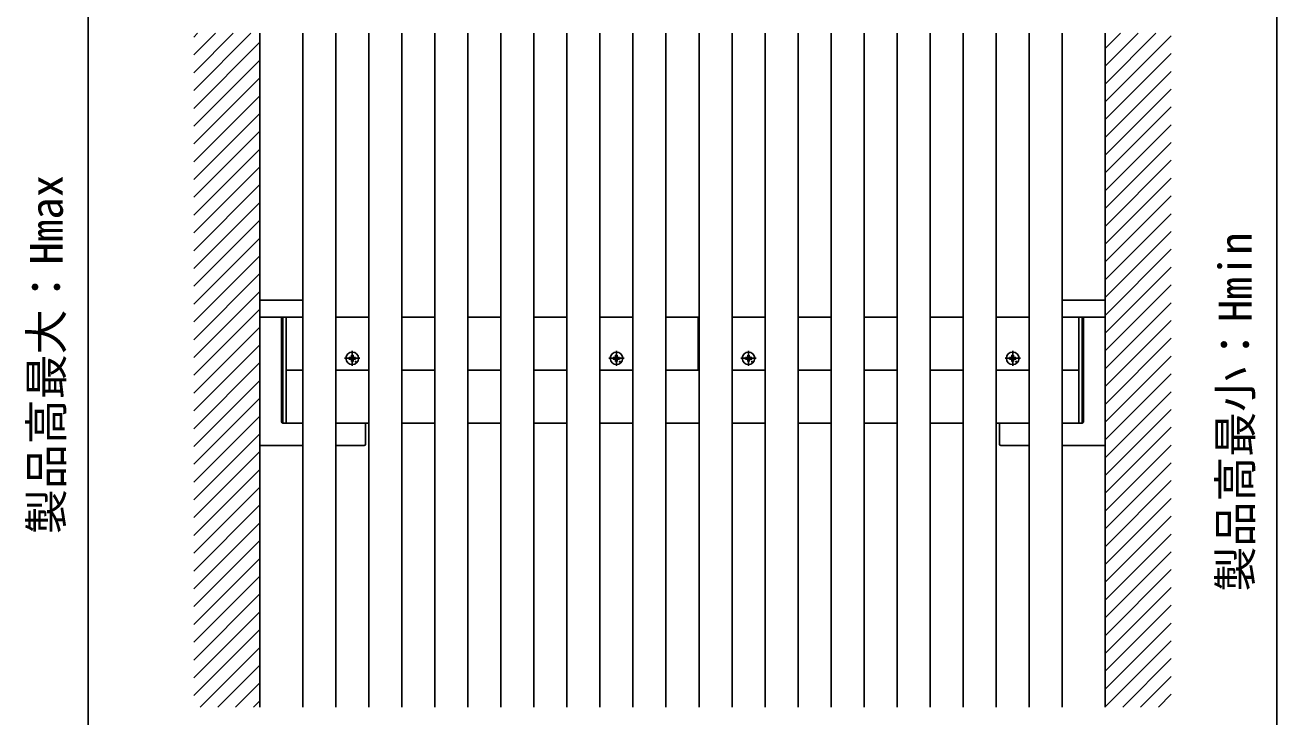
# Model space of a CAD drawing. Units: millimetres, scale not verified. Extents: x -1750 to 1750, y -2608 to 2592.
# Drawn here: x -410 to 538, y 719 to 1243 of the extents above; entities that cross this region are included whole.
import ezdxf
from ezdxf.enums import TextEntityAlignment as Align

# ---------------------------------------------------------------- set-up
doc = ezdxf.new("R2010")
doc.units = ezdxf.units.MM
doc.header["$LTSCALE"] = 14
for name, color, linetype in [('0-3_YKK_12', 2, 'Continuous'), ('0-4_YKK_13', 4, 'Continuous'), ('0-5_YKK_D', 6, 'Continuous'), ('0-7_YSS_K', 3, 'Continuous')]:
    doc.layers.add(name, color=color, linetype=linetype)
doc.styles.add('ＭＳ ゴシック', font='')
doc.styles.get('ＭＳ ゴシック').set_extended_font_data('MS Gothic')

msp = doc.modelspace()

# ---------------------------------------------------------------- linework, layer by layer
at = {"layer": '0-3_YKK_12'}
for p, q in [((-199.5, 726.5), (-199.5, 1236.5)), ((-174.5, 726.5), (-174.5, 1236.5)), ((-149.5, 726.5), (-149.5, 1236.5)), ((-124.5, 726.5), (-124.5, 1236.5)), ((-99.5, 726.5), (-99.5, 1236.5)), ((-74.5, 726.5), (-74.5, 1236.5)), ((-49.5, 726.5), (-49.5, 1236.5)), ((-24.5, 726.5), (-24.5, 1236.5)), ((0.5, 726.5), (0.5, 1236.5)), ((25.5, 726.5), (25.5, 1236.5)), ((50.5, 726.5), (50.5, 1236.5)), ((75.5, 726.5), (75.5, 1236.5)), ((100.5, 726.5), (100.5, 1236.5)), ((125.5, 726.5), (125.5, 1236.5)), ((150.5, 726.5), (150.5, 1236.5)), ((175.5, 726.5), (175.5, 1236.5)), ((200.5, 726.5), (200.5, 1236.5)), ((225.5, 726.5), (225.5, 1236.5)), ((250.5, 726.5), (250.5, 1236.5)), ((275.5, 726.5), (275.5, 1236.5)), ((300.5, 726.5), (300.5, 1236.5)), ((325.5, 726.5), (325.5, 1236.5)), ((350.5, 726.5), (350.5, 1236.5)), ((375.5, 726.5), (375.5, 1236.5)), ((-212, 1021.5), (-199.5, 1021.5)), ((-174.5, 1021.5), (-149.5, 1021.5)), ((-124.5, 1021.5), (-99.5, 1021.5)), ((-74.5, 1021.5), (-49.5, 1021.5)), ((-24.5, 1021.5), (0.5, 1021.5)), ((25.5, 1021.5), (50.5, 1021.5)), ((75.5, 1021.5), (100.5, 1021.5)), ((99.9, 1021.5), (99.9, 981.5)), ((125.5, 1021.5), (150.5, 1021.5)), ((175.5, 1021.5), (200.5, 1021.5)), ((225.5, 1021.5), (250.5, 1021.5)), ((275.5, 1021.5), (300.5, 1021.5)), ((325.5, 1021.5), (350.5, 1021.5)), ((375.5, 1021.5), (388, 1021.5)), ((-212, 981.5), (-199.5, 981.5)), ((-174.5, 981.5), (-149.5, 981.5)), ((-124.5, 981.5), (-99.5, 981.5)), ((-74.5, 981.5), (-49.5, 981.5)), ((-24.5, 981.5), (0.5, 981.5)), ((25.5, 981.5), (50.5, 981.5)), ((75.5, 981.5), (100.5, 981.5)), ((125.5, 981.5), (150.5, 981.5)), ((175.5, 981.5), (200.5, 981.5)), ((225.5, 981.5), (250.5, 981.5)), ((275.5, 981.5), (300.5, 981.5)), ((325.5, 981.5), (350.5, 981.5)), ((375.5, 981.5), (388, 981.5)), ((-212, 941.5), (-199.5, 941.5)), ((-174.5, 941.5), (-149.5, 941.5)), ((-124.5, 941.5), (-99.5, 941.5)), ((-74.5, 941.5), (-49.5, 941.5)), ((-24.5, 941.5), (0.5, 941.5)), ((25.5, 941.5), (50.5, 941.5)), ((75.5, 941.5), (100.5, 941.5)), ((125.5, 941.5), (150.5, 941.5)), ((175.5, 941.5), (200.5, 941.5)), ((225.5, 941.5), (250.5, 941.5)), ((275.5, 941.5), (300.5, 941.5)), ((325.5, 941.5), (350.5, 941.5))]:
    msp.add_line(p, q, dxfattribs=at)
at = {"layer": '0-4_YKK_13'}
for p, q in [((-232, 1034.5), (-199.5, 1034.5)), ((-232, 1033.56), (-232, 1034.5)), ((-232, 1021.5), (-232, 1033.56)), ((408, 1034.5), (375.5, 1034.5)), ((408, 1033.56), (408, 1034.5)), ((408, 1021.5), (408, 1033.56)), ((-199.5, 1021.5), (-232, 1021.5)), ((-214.5, 942.12), (-214.5, 1020.88)), ((375.5, 1021.5), (408, 1021.5)), ((390.5, 942.12), (390.5, 1020.88)), ((-162, 996.23), (-162, 984.76)), ((38, 996.23), (38, 984.76)), ((138, 996.23), (138, 984.76)), ((338, 996.23), (338, 984.76)), ((-156.26, 990.5), (-167.73, 990.5)), ((-164.38, 991.09), (-163.34, 991.11)), ((-164.37, 989.91), (-163.34, 989.89)), ((-163.34, 991.11), (-162.73, 991.23)), ((-163.34, 989.89), (-162.73, 989.77)), ((-162.61, 991.84), (-162.73, 991.23)), ((-162.61, 989.16), (-162.73, 989.77)), ((-162.59, 992.88), (-162.61, 991.84)), ((-162.59, 988.12), (-162.61, 989.16)), ((-161.41, 992.88), (-161.39, 991.84)), ((-161.41, 988.12), (-161.39, 989.16)), ((-161.39, 991.84), (-161.27, 991.23)), ((-161.39, 989.16), (-161.27, 989.77)), ((-160.66, 991.11), (-161.27, 991.23)), ((-160.66, 989.89), (-161.27, 989.77)), ((-159.62, 991.09), (-160.66, 991.11)), ((-159.62, 989.91), (-160.66, 989.89)), ((43.74, 990.5), (32.27, 990.5)), ((35.62, 991.09), (36.66, 991.11)), ((35.63, 989.91), (36.66, 989.89)), ((36.66, 991.11), (37.27, 991.23)), ((36.66, 989.89), (37.27, 989.77)), ((37.39, 991.84), (37.27, 991.23)), ((37.39, 989.16), (37.27, 989.77)), ((37.41, 992.88), (37.39, 991.84)), ((37.41, 988.12), (37.39, 989.16)), ((38.59, 992.88), (38.61, 991.84)), ((38.59, 988.12), (38.61, 989.16)), ((38.61, 991.84), (38.73, 991.23)), ((38.61, 989.16), (38.73, 989.77)), ((39.34, 991.11), (38.73, 991.23)), ((39.34, 989.89), (38.73, 989.77)), ((40.38, 991.09), (39.34, 991.11)), ((40.38, 989.91), (39.34, 989.89)), ((143.74, 990.5), (132.27, 990.5)), ((135.62, 991.09), (136.66, 991.11)), ((135.63, 989.91), (136.66, 989.89)), ((136.66, 991.11), (137.27, 991.23)), ((136.66, 989.89), (137.27, 989.77)), ((137.39, 991.84), (137.27, 991.23)), ((137.39, 989.16), (137.27, 989.77)), ((137.41, 992.88), (137.39, 991.84)), ((137.41, 988.12), (137.39, 989.16)), ((138.59, 992.88), (138.61, 991.84)), ((138.59, 988.12), (138.61, 989.16)), ((138.61, 991.84), (138.73, 991.23)), ((138.61, 989.16), (138.73, 989.77)), ((139.34, 991.11), (138.73, 991.23)), ((139.34, 989.89), (138.73, 989.77)), ((140.38, 991.09), (139.34, 991.11)), ((140.38, 989.91), (139.34, 989.89)), ((343.74, 990.5), (332.27, 990.5)), ((335.62, 991.09), (336.66, 991.11)), ((335.63, 989.91), (336.66, 989.89)), ((336.66, 991.11), (337.27, 991.23)), ((336.66, 989.89), (337.27, 989.77)), ((337.39, 991.84), (337.27, 991.23)), ((337.39, 989.16), (337.27, 989.77)), ((337.41, 992.88), (337.39, 991.84)), ((337.41, 988.12), (337.39, 989.16)), ((338.59, 992.88), (338.61, 991.84)), ((338.59, 988.12), (338.61, 989.16)), ((338.61, 991.84), (338.73, 991.23)), ((338.61, 989.16), (338.73, 989.77)), ((339.34, 991.11), (338.73, 991.23)), ((339.34, 989.89), (338.73, 989.77)), ((340.38, 991.09), (339.34, 991.11)), ((340.38, 989.91), (339.34, 989.89)), ((-199.5, 941.5), (-214.5, 941.5)), ((-212, 941.5), (-214.03, 941.62)), ((-212, 942), (-212, 941.5)), ((-153, 941.5), (-174.5, 941.5)), ((-152, 925.5), (-152, 940.5)), ((328, 925.5), (328, 940.5)), ((329, 941.5), (350.5, 941.5)), ((375.5, 941.5), (390.5, 941.5)), ((388, 942), (388, 941.5)), ((388, 941.5), (390.03, 941.62)), ((-232, 925.5), (-232, 924.5)), ((-232, 924.5), (-199.5, 924.5)), ((-174.5, 924.5), (-153, 924.5)), ((350.5, 924.5), (329, 924.5)), ((408, 924.5), (375.5, 924.5)), ((408, 925.5), (408, 924.5))]:
    msp.add_line(p, q, dxfattribs=at)
for points in [[(-232, 925.5), (-232, 1021.5), (-216.5, 1021.5)], [(-215.5, 942.5), (-215.5, 1021.5), (-216.5, 1021.5)], [(-214.03, 1021.38), (-212, 1021.5), (-212, 1021), (-212, 942)], [(390.03, 1021.38), (388, 1021.5), (388, 1021), (388, 942)], [(391.5, 942.5), (391.5, 1021.5), (392.5, 1021.5)], [(408, 925.5), (408, 1021.5), (392.5, 1021.5)]]:
    msp.add_lwpolyline(points, dxfattribs=at)
for centre, radius in [((-162, 990.5), 4.74), ((38, 990.5), 4.74), ((138, 990.5), 4.74), ((338, 990.5), 4.74), ((-159.36, 987.86), 0.3), ((40.64, 987.86), 0.3), ((140.64, 987.86), 0.3), ((340.64, 987.86), 0.3)]:
    msp.add_circle(centre, radius, dxfattribs=at)
for centre, radius, start, end in [((-214, 1020.88), 0.5, 93.5, 180), ((390, 1020.88), 0.5, 0, 86.5), ((-162, 990.5), 2.45, 165.9892, 194.0108), ((-162, 990.5), 2.45, 75.9892, 104.0108), ((-162, 990.5), 2.45, 255.9892, 284.0108), ((-162, 990.5), 2.45, 345.9892, 14.0108), ((38, 990.5), 2.45, 165.9892, 194.0108), ((38, 990.5), 2.45, 75.9892, 104.0108), ((38, 990.5), 2.45, 255.9892, 284.0108), ((38, 990.5), 2.45, 345.9892, 14.0108), ((138, 990.5), 2.45, 165.9892, 194.0108), ((138, 990.5), 2.45, 75.9892, 104.0108), ((138, 990.5), 2.45, 255.9892, 284.0108), ((138, 990.5), 2.45, 345.9892, 14.0108), ((338, 990.5), 2.45, 165.9892, 194.0108), ((338, 990.5), 2.45, 75.9892, 104.0108), ((338, 990.5), 2.45, 255.9892, 284.0108), ((338, 990.5), 2.45, 345.9892, 14.0108), ((-214.5, 942.5), 1, 180, 270), ((-214, 942.12), 0.5, 180, 266.5), ((-153, 940.5), 1, 0, 90), ((329, 940.5), 1, 90, 180), ((390, 942.12), 0.5, 273.5, 0), ((390.5, 942.5), 1, 270, 0), ((-153, 925.5), 1, 270, 0), ((329, 925.5), 1, 180, 270)]:
    msp.add_arc(centre, radius, start, end, dxfattribs=at)
at = {"layer": '0-5_YKK_D'}
for p, q in [((-362, 1666.5), (-362, 436.5)), ((538, 1566.5), (538, 436.5))]:
    msp.add_line(p, q, dxfattribs=at)
at = {"layer": '0-7_YSS_K'}
for p, q in [((-282, 1233.55), (-279.05, 1236.5)), ((-282, 1220.08), (-265.58, 1236.5)), ((-282, 1206.61), (-252.11, 1236.5)), ((-282, 1193.14), (-238.64, 1236.5)), ((-232, 1236.5), (-232, 726.5)), ((408, 1236.5), (408, 726.5)), ((408, 1225.04), (419.46, 1236.5)), ((408, 1211.57), (432.93, 1236.5)), ((408, 1198.09), (446.41, 1236.5)), ((408, 1184.62), (458, 1234.62)), ((-282, 1179.67), (-232, 1229.67)), ((-282, 1166.2), (-232, 1216.2)), ((408, 1171.15), (458, 1221.15)), ((408, 1157.68), (458, 1207.68)), ((-282, 1152.73), (-232, 1202.73)), ((408, 1144.21), (458, 1194.21)), ((-282, 1139.26), (-232, 1189.26)), ((-282, 1125.79), (-232, 1175.79)), ((408, 1130.74), (458, 1180.74)), ((408, 1117.27), (458, 1167.27)), ((-282, 1112.32), (-232, 1162.32)), ((-282, 1098.85), (-232, 1148.85)), ((408, 1103.8), (458, 1153.8)), ((408, 1090.33), (458, 1140.33)), ((-282, 1085.38), (-232, 1135.38)), ((-282, 1071.91), (-232, 1121.91)), ((408, 1076.86), (458, 1126.86)), ((408, 1063.39), (458, 1113.39)), ((-282, 1058.44), (-232, 1108.44)), ((408, 1049.92), (458, 1099.92)), ((-282, 1044.97), (-232, 1094.97)), ((-282, 1031.5), (-232, 1081.5)), ((408, 1036.45), (458, 1086.45)), ((408, 1022.98), (458, 1072.98)), ((-282, 1018.03), (-232, 1068.03)), ((-282, 1004.56), (-232, 1054.56)), ((408, 1009.51), (458, 1059.51)), ((408, 996.04), (458, 1046.04)), ((-282, 991.09), (-232, 1041.09)), ((-282, 977.62), (-232, 1027.62)), ((408, 982.57), (458, 1032.57)), ((-282, 964.15), (-232, 1014.15)), ((408, 969.1), (458, 1019.1)), ((408, 955.63), (458, 1005.63)), ((-282, 950.68), (-232, 1000.68)), ((-282, 937.21), (-232, 987.21)), ((408, 942.16), (458, 992.16)), ((408, 928.69), (458, 978.69)), ((-282, 923.74), (-232, 973.74)), ((-282, 910.27), (-232, 960.27)), ((408, 915.22), (458, 965.22)), ((408, 901.75), (458, 951.75)), ((-282, 896.8), (-232, 946.8)), ((408, 888.28), (458, 938.28)), ((-282, 883.32), (-232, 933.32)), ((-282, 869.85), (-232, 919.85)), ((408, 874.81), (458, 924.81)), ((408, 861.34), (458, 911.34)), ((-282, 856.38), (-232, 906.38)), ((-282, 842.91), (-232, 892.91)), ((408, 847.86), (458, 897.86)), ((408, 834.39), (458, 884.39)), ((-282, 829.44), (-232, 879.44)), ((-282, 815.97), (-232, 865.97)), ((408, 820.92), (458, 870.92)), ((408, 807.45), (458, 857.45)), ((-282, 802.5), (-232, 852.5)), ((408, 793.98), (458, 843.98)), ((-282, 789.03), (-232, 839.03)), ((-282, 775.56), (-232, 825.56)), ((408, 780.51), (458, 830.51)), ((408, 767.04), (458, 817.04)), ((-282, 762.09), (-232, 812.09)), ((-282, 748.62), (-232, 798.62)), ((408, 753.57), (458, 803.57)), ((408, 740.1), (458, 790.1)), ((-282, 735.15), (-232, 785.15)), ((-277.18, 726.5), (-232, 771.68)), ((408, 726.63), (458, 776.63)), ((-263.71, 726.5), (-232, 758.21)), ((421.34, 726.5), (458, 763.16)), ((434.81, 726.5), (458, 749.69)), ((-250.24, 726.5), (-232, 744.74)), ((-236.77, 726.5), (-232, 731.27)), ((448.28, 726.5), (458, 736.22))]:
    msp.add_line(p, q, dxfattribs=at)

# ---------------------------------------------------------------- texts
at = {"layer": '0-5_YKK_D', "style": 'ＭＳ ゴシック'}
for s, p in [('製品高最大：Hmax', (-373.6, 857.45)), ('製品高最小：Hmin', (526.4, 813.92))]:
    msp.add_text(s, height=24.93, rotation=90, dxfattribs=at).set_placement(p, align=Align.BOTTOM_LEFT)

doc.saveas('drawing.dxf')
